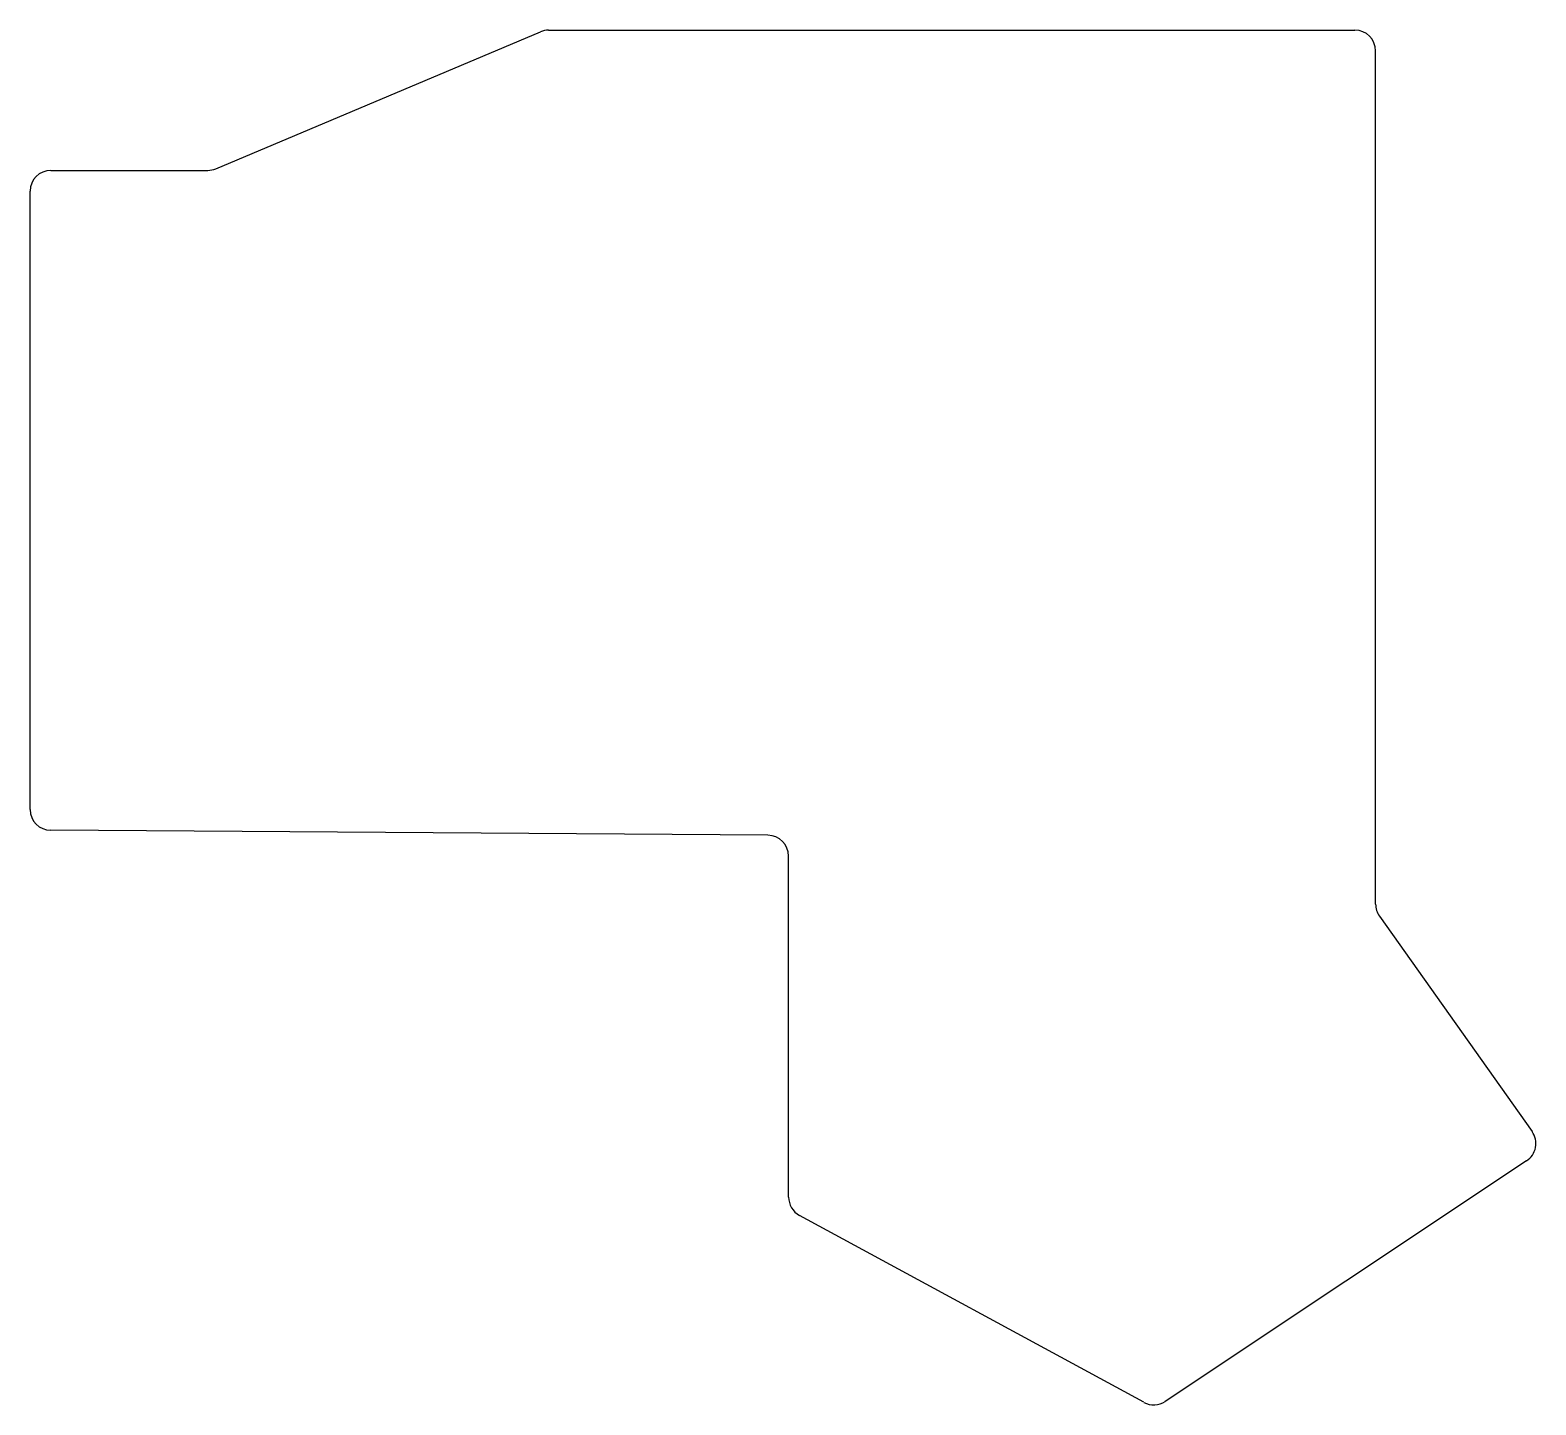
# Model space of a CAD drawing. Header units: millimetres. Extents: x 86 to 231, y -268 to -136.
import ezdxf

# ---------------------------------------------------------------- set-up
doc = ezdxf.new("R2010")
doc.units = ezdxf.units.MM

msp = doc.modelspace()

# ---------------------------------------------------------------- linework, layer by layer
for p, q in [((104.37, -149.09), (135.63, -135.91)), ((136.4, -135.75), (214, -135.75)), ((216, -219.86), (216, -137.75)), ((88.5, -149.25), (103.6, -149.25)), ((86.5, -210.76), (86.5, -151.25)), ((157.51, -213.24), (88.49, -212.76)), ((159.5, -248.06), (159.5, -215.24)), ((216.37, -221.02), (231.06, -241.75)), ((230.53, -244.57), (195.75, -267.72)), ((193.69, -267.81), (160.55, -249.82))]:
    msp.add_line(p, q)
for centre, start, end in [((136.4, -137.75), 90, 112.8737), ((214, -137.75), 0, 90), ((88.5, -151.25), 90, 180), ((103.6, -147.25), 270, 292.8737), ((88.5, -210.76), 180, 269.6076), ((157.5, -215.24), 0, 89.6076), ((218, -219.86), 180, 215.3181), ((229.42, -242.91), 303.6508, 35.3181), ((161.5, -248.06), 180, 241.5), ((194.65, -266.06), 241.5, 303.6508)]:
    msp.add_arc(centre, 2, start, end)

doc.saveas('drawing.dxf')
